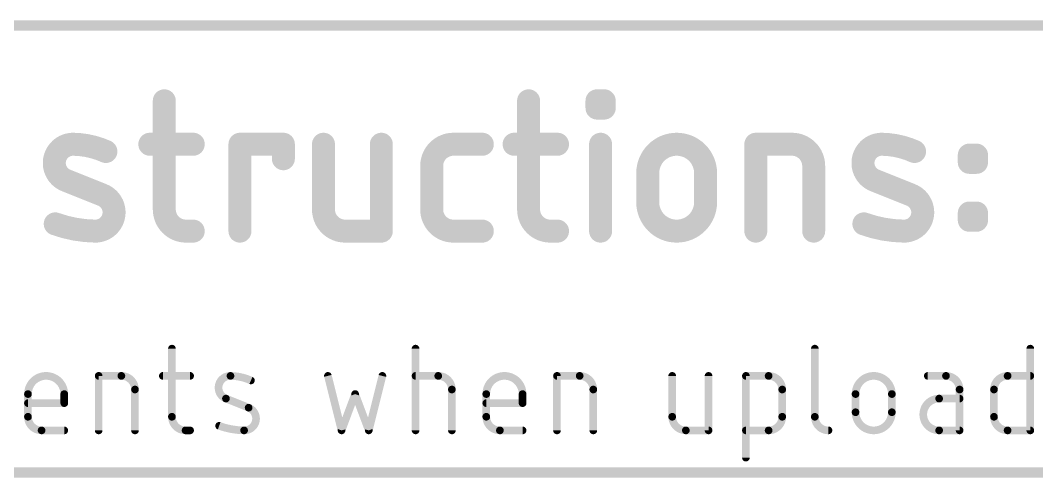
# Model space of a CAD drawing. Extents: x -30 to 92, y -59 to 43.
# Drawn here: x 10.86 to 31.08, y -16.61 to -7.52 of the extents above; entities that cross this region are included whole.
import ezdxf

# ---------------------------------------------------------------- set-up
doc = ezdxf.new("R2010")
doc.units = 0
doc.layers.add('51', color=53, linetype='CONTINUOUS')

msp = doc.modelspace()

# ---------------------------------------------------------------- linework, layer by layer
at = {"layer": '51'}
for points, const_width in [([(-10.16, -7.62), (91.44, -7.62)], 0.2032), ([(13.7223, -9.1186), (13.7223, -11.2776)], 0.4572), ([(20.9699, -9.1186), (20.9699, -11.2776)], 0.4572), ([(22.3307, -9.2625), (22.3307, -9.1186)], 0.4572), ([(22.3307, -9.1186), (22.4746, -9.1186)], 0.4572), ([(22.4746, -9.1186), (22.4746, -9.2625)], 0.4572), ([(22.4746, -9.2625), (22.3307, -9.2625)], 0.4572), ([(13.4344, -9.9822), (14.298, -9.9822)], 0.4572), ([(15.2278, -11.7094), (15.2278, -9.9822)], 0.4572), ([(15.2278, -9.9822), (16.0914, -9.9822)], 0.4572), ([(16.0914, -9.9822), (16.0914, -10.2701)], 0.4572), ([(16.889, -9.9822), (16.889, -11.2776)], 0.4572), ([(18.0404, -11.7094), (18.0404, -9.9822)], 0.4572), ([(19.4739, -9.9822), (20.0496, -9.9822)], 0.4572), ([(20.682, -9.9822), (21.5456, -9.9822)], 0.4572), ([(22.4026, -11.7094), (22.4026, -9.9822)], 0.4572), ([(25.4905, -11.7094), (25.4905, -9.9822)], 0.4572), ([(25.4905, -9.9822), (26.2102, -9.9822)], 0.4572), ([(29.7376, -10.342), (29.7376, -10.1981)], 0.4572), ([(29.7376, -10.1981), (29.8815, -10.1981)], 0.4572), ([(29.8815, -10.1981), (29.8815, -10.342)], 0.4572), ([(19.0421, -11.2776), (19.0421, -10.414)], 0.4572), ([(26.642, -10.414), (26.642, -11.7094)], 0.4572), ([(29.8815, -10.342), (29.7376, -10.342)], 0.4572), ([(12.4884, -10.9897), (11.7687, -10.7019)], 0.4572), ([(23.3402, -11.1337), (23.3402, -10.5579)], 0.4572), ([(24.4916, -10.5579), (24.4916, -11.1337)], 0.4572), ([(28.5765, -10.9897), (27.8568, -10.7019)], 0.4572), ([(29.7376, -11.4935), (29.7376, -11.3496)], 0.4572), ([(29.7376, -11.3496), (29.8815, -11.3496)], 0.4572), ([(29.8815, -11.3496), (29.8815, -11.4935)], 0.4572), ([(29.8815, -11.4935), (29.7376, -11.4935)], 0.4572), ([(14.1541, -11.7094), (14.298, -11.7094)], 0.4572), ([(17.3208, -11.7094), (18.0404, -11.7094)], 0.4572), ([(20.0496, -11.7094), (19.4739, -11.7094)], 0.4572), ([(21.4017, -11.7094), (21.5456, -11.7094)], 0.4572), ([(13.8744, -14.0462), (13.8744, -15.4009)], 0.1524), ([(18.7213, -15.6718), (18.7213, -14.0462)], 0.1524), ([(26.6648, -14.0462), (26.6648, -15.4009)], 0.1524), ([(30.9514, -14.0462), (30.9514, -15.6718)], 0.1524), ([(12.4167, -15.6718), (12.4167, -14.5881)], 0.1524), ([(12.4167, -14.5881), (12.8682, -14.5881)], 0.1524), ([(13.6938, -14.5881), (14.2356, -14.5881)], 0.1524), ([(16.9775, -14.5881), (17.2485, -15.6718)], 0.1524), ([(17.7903, -15.6718), (18.0613, -14.5881)], 0.1524), ([(18.7213, -14.5881), (19.1728, -14.5881)], 0.1524), ([(21.5349, -15.6718), (21.5349, -14.5881)], 0.1524), ([(21.5349, -14.5881), (21.9865, -14.5881)], 0.1524), ([(23.8275, -14.5881), (23.8275, -15.4009)], 0.1524), ([(24.55, -15.6718), (24.55, -14.5881)], 0.1524), ([(25.2937, -16.2137), (25.2937, -14.5881)], 0.1524), ([(25.2937, -14.5881), (25.7453, -14.5881)], 0.1524), ([(29.2737, -14.5881), (28.9124, -14.5881)], 0.1524), ([(30.4999, -14.5881), (30.9514, -14.5881)], 0.1524), ([(11.0099, -15.4009), (11.0099, -14.9493)], 0.1524), ([(11.7324, -14.9493), (11.7324, -15.1299)], 0.1524), ([(13.1392, -14.859), (13.1392, -15.6718)], 0.1524), ([(17.2485, -15.6718), (17.5194, -14.9493)], 0.1524), ([(17.5194, -14.9493), (17.7903, -15.6718)], 0.1524), ([(19.4438, -14.859), (19.4438, -15.6718)], 0.1524), ([(20.1281, -15.4009), (20.1281, -14.9493)], 0.1524), ([(20.8506, -14.9493), (20.8506, -15.1299)], 0.1524), ([(22.2574, -14.859), (22.2574, -15.6718)], 0.1524), ([(26.0162, -14.859), (26.0162, -15.4009)], 0.1524), ([(27.4748, -15.3106), (27.4748, -14.9493)], 0.1524), ([(28.1972, -14.9493), (28.1972, -15.3106)], 0.1524), ([(29.5446, -15.6718), (29.5446, -14.859)], 0.1524), ([(30.2289, -15.4009), (30.2289, -14.859)], 0.1524), ([(11.7324, -15.1299), (11.0099, -15.1299)], 0.1524), ([(15.4005, -15.2202), (14.9489, -15.0396)], 0.1524), ([(20.8506, -15.1299), (20.1281, -15.1299)], 0.1524), ([(29.5446, -15.0396), (29.1382, -15.0396)], 0.1524), ([(11.7324, -15.6718), (11.2808, -15.6718)], 0.1524), ([(14.1453, -15.6718), (14.2356, -15.6718)], 0.1524), ([(20.8506, -15.6718), (20.399, -15.6718)], 0.1524), ([(24.0984, -15.6718), (24.55, -15.6718)], 0.1524), ([(25.7453, -15.6718), (25.2937, -15.6718)], 0.1524), ([(29.1382, -15.6718), (29.5446, -15.6718)], 0.1524), ([(30.9514, -15.6718), (30.4999, -15.6718)], 0.1524), ([(-10.16, -16.51), (91.44, -16.51)], 0.2032)]:
    msp.add_lwpolyline(points, dxfattribs=dict(at, const_width=const_width))
for points, const_width in [([(13.8366, -9.1186, 1), (13.608, -9.1186)], 0.2286), ([(21.0842, -9.1186, 1), (20.8556, -9.1186)], 0.2286), ([(22.445, -9.1186, 1), (22.2164, -9.1186)], 0.2286), ([(22.3307, -9.0043, 1), (22.3307, -9.2329)], 0.2286), ([(22.5889, -9.1186, 1), (22.3603, -9.1186)], 0.2286), ([(22.4746, -9.2329, 1), (22.4746, -9.0043)], 0.2286), ([(22.3307, -9.1482, 1), (22.3307, -9.3768)], 0.2286), ([(22.4746, -9.3768, 1), (22.4746, -9.1482)], 0.2286), ([(22.2164, -9.2625, 1), (22.445, -9.2625)], 0.2286), ([(22.3603, -9.2625, 1), (22.5889, -9.2625)], 0.2286), ([(11.9127, -9.9822, 0.8318), (11.7687, -10.7019)], 0.4572), ([(11.9143, -9.8679, 1), (11.911, -10.0965)], 0.2286), ([(12.5604, -10.1261, 0.1025), (11.9127, -9.9822)], 0.4572), ([(11.911, -10.0965, 1), (11.9143, -9.8679)], 0.2286), ([(12.5134, -10.2304, 1), (12.6073, -10.0219)], 0.2286), ([(13.4344, -9.8679, 1), (13.4344, -10.0965)], 0.2286), ([(14.298, -10.0965, 1), (14.298, -9.8679)], 0.2286), ([(15.3421, -9.9822, 1), (15.1135, -9.9822)], 0.2286), ([(15.2278, -9.8679, 1), (15.2278, -10.0965)], 0.2286), ([(16.2057, -9.9822, 1), (15.9771, -9.9822)], 0.2286), ([(16.0914, -10.0965, 1), (16.0914, -9.8679)], 0.2286), ([(17.0033, -9.9822, 1), (16.7747, -9.9822)], 0.2286), ([(18.1547, -9.9822, 1), (17.9261, -9.9822)], 0.2286), ([(19.4739, -9.9822, 0.4142), (19.0421, -10.414)], 0.4572), ([(19.4739, -9.8679, 1), (19.4739, -10.0965)], 0.2286), ([(19.4739, -10.0965, 1), (19.4739, -9.8679)], 0.2286), ([(20.0496, -10.0965, 1), (20.0496, -9.8679)], 0.2286), ([(20.682, -9.8679, 1), (20.682, -10.0965)], 0.2286), ([(21.5456, -10.0965, 1), (21.5456, -9.8679)], 0.2286), ([(22.5169, -9.9822, 1), (22.2883, -9.9822)], 0.2286), ([(24.4916, -10.5579, 1), (23.3402, -10.5579)], 0.4572), ([(25.6048, -9.9822, 1), (25.3762, -9.9822)], 0.2286), ([(25.4905, -9.8679, 1), (25.4905, -10.0965)], 0.2286), ([(26.642, -10.414, 0.4142), (26.2102, -9.9822)], 0.4572), ([(26.2102, -9.8679, 1), (26.2102, -10.0965)], 0.2286), ([(26.2102, -10.0965, 1), (26.2102, -9.8679)], 0.2286), ([(28.0008, -9.9822, 0.8318), (27.8568, -10.7019)], 0.4572), ([(28.0024, -9.8679, 1), (27.9991, -10.0965)], 0.2286), ([(28.6485, -10.1261, 0.1025), (28.0008, -9.9822)], 0.4572), ([(27.9991, -10.0965, 1), (28.0024, -9.8679)], 0.2286), ([(28.6015, -10.2304, 1), (28.6954, -10.0219)], 0.2286), ([(29.8519, -10.1981, 1), (29.6233, -10.1981)], 0.2286), ([(29.7376, -10.0838, 1), (29.7376, -10.3124)], 0.2286), ([(29.9958, -10.1981, 1), (29.7672, -10.1981)], 0.2286), ([(29.8815, -10.3124, 1), (29.8815, -10.0838)], 0.2286), ([(15.9771, -10.2701, 1), (16.2057, -10.2701)], 0.2286), ([(19.1564, -10.414, 1), (18.9278, -10.414)], 0.2286), ([(18.9278, -10.414, 1), (19.1564, -10.414)], 0.2286), ([(26.7563, -10.414, 1), (26.5277, -10.414)], 0.2286), ([(26.5277, -10.414, 1), (26.7563, -10.414)], 0.2286), ([(29.7376, -10.2277, 1), (29.7376, -10.4563)], 0.2286), ([(29.6233, -10.342, 1), (29.8519, -10.342)], 0.2286), ([(29.7672, -10.342, 1), (29.9958, -10.342)], 0.2286), ([(29.8815, -10.4563, 1), (29.8815, -10.2277)], 0.2286), ([(11.8112, -10.5957, 1), (11.7263, -10.808)], 0.2286), ([(11.7263, -10.808, 1), (11.8112, -10.5957)], 0.2286), ([(23.4545, -10.5579, 1), (23.2259, -10.5579)], 0.2286), ([(23.2259, -10.5579, 1), (23.4545, -10.5579)], 0.2286), ([(24.6059, -10.5579, 1), (24.3773, -10.5579)], 0.2286), ([(24.3773, -10.5579, 1), (24.6059, -10.5579)], 0.2286), ([(27.8993, -10.5957, 1), (27.8144, -10.808)], 0.2286), ([(27.8144, -10.808, 1), (27.8993, -10.5957)], 0.2286), ([(12.3445, -11.7094, 0.8318), (12.4884, -10.9897)], 0.4572), ([(12.5308, -10.8836, 1), (12.446, -11.0959)], 0.2286), ([(12.446, -11.0959, 1), (12.5308, -10.8836)], 0.2286), ([(23.3401, -11.1337, 1), (24.4916, -11.1337)], 0.4572), ([(23.4544, -11.1337, 1), (23.2258, -11.1337)], 0.2286), ([(24.6059, -11.1337, 1), (24.3773, -11.1337)], 0.2286), ([(28.4326, -11.7094, 0.8318), (28.5765, -10.9897)], 0.4572), ([(28.6189, -10.8836, 1), (28.534, -11.0959)], 0.2286), ([(28.534, -11.0959, 1), (28.6189, -10.8836)], 0.2286), ([(13.7223, -11.2776, 0.4142), (14.1541, -11.7094)], 0.4572), ([(13.8366, -11.2776, 1), (13.608, -11.2776)], 0.2286), ([(16.889, -11.2776, 0.4142), (17.3208, -11.7094)], 0.4572), ([(17.0033, -11.2776, 1), (16.7747, -11.2776)], 0.2286), ([(19.0421, -11.2776, 0.4142), (19.4739, -11.7094)], 0.4572), ([(19.1564, -11.2776, 1), (18.9278, -11.2776)], 0.2286), ([(20.9699, -11.2776, 0.4142), (21.4017, -11.7094)], 0.4572), ([(21.0842, -11.2776, 1), (20.8556, -11.2776)], 0.2286), ([(23.2259, -11.1337, 1), (23.4545, -11.1337)], 0.2286), ([(24.3773, -11.1337, 1), (24.6059, -11.1337)], 0.2286), ([(29.8519, -11.3496, 1), (29.6233, -11.3496)], 0.2286), ([(29.7376, -11.2353, 1), (29.7376, -11.4639)], 0.2286), ([(29.9958, -11.3496, 1), (29.7672, -11.3496)], 0.2286), ([(29.8815, -11.4639, 1), (29.8815, -11.2353)], 0.2286), ([(13.608, -11.2776, 1), (13.8366, -11.2776)], 0.2286), ([(16.7747, -11.2776, 1), (17.0033, -11.2776)], 0.2286), ([(18.9278, -11.2776, 1), (19.1564, -11.2776)], 0.2286), ([(20.8556, -11.2776, 1), (21.0842, -11.2776)], 0.2286), ([(29.7376, -11.3792, 1), (29.7376, -11.6078)], 0.2286), ([(29.8815, -11.6078, 1), (29.8815, -11.3792)], 0.2286), ([(11.5915, -11.4579, 1), (11.5141, -11.673)], 0.2286), ([(11.5528, -11.5655, 0.083), (12.3445, -11.7094)], 0.4572), ([(12.3461, -11.5951, 1), (12.3428, -11.8237)], 0.2286), ([(12.3428, -11.8237, 1), (12.3461, -11.5951)], 0.2286), ([(14.1541, -11.5951, 1), (14.1541, -11.8237)], 0.2286), ([(14.1541, -11.8237, 1), (14.1541, -11.5951)], 0.2286), ([(14.298, -11.8237, 1), (14.298, -11.5951)], 0.2286), ([(17.3208, -11.5951, 1), (17.3208, -11.8237)], 0.2286), ([(17.3208, -11.8237, 1), (17.3208, -11.5951)], 0.2286), ([(18.0404, -11.8237, 1), (18.0404, -11.5951)], 0.2286), ([(19.4739, -11.5951, 1), (19.4739, -11.8237)], 0.2286), ([(19.4739, -11.8237, 1), (19.4739, -11.5951)], 0.2286), ([(20.0496, -11.8237, 1), (20.0496, -11.5951)], 0.2286), ([(21.4017, -11.5951, 1), (21.4017, -11.8237)], 0.2286), ([(21.4017, -11.8237, 1), (21.4017, -11.5951)], 0.2286), ([(21.5456, -11.8237, 1), (21.5456, -11.5951)], 0.2286), ([(27.6796, -11.4579, 1), (27.6022, -11.673)], 0.2286), ([(27.6409, -11.5655, 0.083), (28.4326, -11.7094)], 0.4572), ([(28.4342, -11.5951, 1), (28.4309, -11.8237)], 0.2286), ([(28.4309, -11.8237, 1), (28.4342, -11.5951)], 0.2286), ([(29.6233, -11.4935, 1), (29.8519, -11.4935)], 0.2286), ([(29.7672, -11.4935, 1), (29.9958, -11.4935)], 0.2286), ([(15.1135, -11.7094, 1), (15.3421, -11.7094)], 0.2286), ([(17.9261, -11.7094, 1), (18.1547, -11.7094)], 0.2286), ([(22.2883, -11.7094, 1), (22.5169, -11.7094)], 0.2286), ([(25.3762, -11.7094, 1), (25.6048, -11.7094)], 0.2286), ([(26.5277, -11.7094, 1), (26.7563, -11.7094)], 0.2286), ([(13.9125, -14.0462, 1), (13.8363, -14.0462)], 0.0762), ([(18.7594, -14.0462, 1), (18.6832, -14.0462)], 0.0762), ([(26.7029, -14.0462, 1), (26.6267, -14.0462)], 0.0762), ([(30.9895, -14.0462, 1), (30.9133, -14.0462)], 0.0762), ([(11.7324, -14.9493, 1), (11.0099, -14.9493)], 0.1524), ([(12.4548, -14.5881, 1), (12.3786, -14.5881)], 0.0762), ([(12.4167, -14.55, 1), (12.4167, -14.6262)], 0.0762), ([(13.1392, -14.859, 0.4142), (12.8682, -14.5881)], 0.1524), ([(12.8682, -14.55, 1), (12.8682, -14.6262)], 0.0762), ([(12.8682, -14.6262, 1), (12.8682, -14.55)], 0.0762), ([(13.6938, -14.55, 1), (13.6938, -14.6262)], 0.0762), ([(14.2356, -14.6262, 1), (14.2356, -14.55)], 0.0762), ([(15.0393, -14.5881, 0.8318), (14.9489, -15.0396)], 0.1524), ([(15.0398, -14.55, 1), (15.0387, -14.6262)], 0.0762), ([(15.4457, -14.6784, 0.1026), (15.0393, -14.5881)], 0.1524), ([(15.0387, -14.6262, 1), (15.0398, -14.55)], 0.0762), ([(17.0145, -14.5788, 1), (16.9406, -14.5973)], 0.0762), ([(18.0982, -14.5973, 1), (18.0243, -14.5788)], 0.0762), ([(18.7213, -14.55, 1), (18.7213, -14.6262)], 0.0762), ([(19.4438, -14.859, 0.4142), (19.1728, -14.5881)], 0.1524), ([(19.1728, -14.55, 1), (19.1728, -14.6262)], 0.0762), ([(19.1728, -14.6262, 1), (19.1728, -14.55)], 0.0762), ([(20.8506, -14.9493, 1), (20.1281, -14.9493)], 0.1524), ([(21.573, -14.5881, 1), (21.4968, -14.5881)], 0.0762), ([(21.5349, -14.55, 1), (21.5349, -14.6262)], 0.0762), ([(21.9865, -14.55, 1), (21.9864, -14.6262)], 0.0762), ([(22.2574, -14.859, 0.4142), (21.9865, -14.5881)], 0.1524), ([(21.9865, -14.6262, 1), (21.9865, -14.55)], 0.0762), ([(23.8656, -14.5881, 1), (23.7894, -14.5881)], 0.0762), ([(24.5881, -14.5881, 1), (24.5119, -14.5881)], 0.0762), ([(25.3318, -14.5881, 1), (25.2556, -14.5881)], 0.0762), ([(25.2937, -14.55, 1), (25.2937, -14.6262)], 0.0762), ([(26.0162, -14.859, 0.4142), (25.7453, -14.5881)], 0.1524), ([(25.7453, -14.55, 1), (25.7453, -14.6262)], 0.0762), ([(25.7453, -14.6262, 1), (25.7453, -14.55)], 0.0762), ([(28.1972, -14.9493, 1), (27.4748, -14.9493)], 0.1524), ([(28.9124, -14.55, 1), (28.9124, -14.6262)], 0.0762), ([(29.5446, -14.859, 0.4142), (29.2737, -14.5881)], 0.1524), ([(29.2737, -14.55, 1), (29.2737, -14.6262)], 0.0762), ([(29.2737, -14.6262, 1), (29.2737, -14.55)], 0.0762), ([(30.4999, -14.5881, 0.4142), (30.2289, -14.859)], 0.1524), ([(30.4999, -14.55, 1), (30.4999, -14.6262)], 0.0762), ([(30.4999, -14.6262, 1), (30.4999, -14.55)], 0.0762), ([(30.9514, -14.6262, 1), (30.9514, -14.55)], 0.0762), ([(15.43, -14.7131, 1), (15.4613, -14.6436)], 0.0762), ([(11.048, -14.9493, 1), (10.9718, -14.9493)], 0.0762), ([(10.9718, -14.9493, 1), (11.048, -14.9493)], 0.0762), ([(11.7705, -14.9493, 1), (11.6943, -14.9493)], 0.0762), ([(11.6943, -14.9493, 1), (11.7705, -14.9493)], 0.0762), ([(13.1773, -14.859, 1), (13.1011, -14.859)], 0.0762), ([(13.1011, -14.859, 1), (13.1773, -14.859)], 0.0762), ([(17.5551, -14.9359, 1), (17.4837, -14.9627)], 0.0762), ([(17.5551, -14.9627, 1), (17.4837, -14.9359)], 0.0762), ([(19.4819, -14.859, 1), (19.4057, -14.859)], 0.0762), ([(19.4057, -14.859, 1), (19.4819, -14.859)], 0.0762), ([(20.1662, -14.9493, 1), (20.09, -14.9493)], 0.0762), ([(20.09, -14.9493, 1), (20.1662, -14.9493)], 0.0762), ([(20.8887, -14.9493, 1), (20.8125, -14.9493)], 0.0762), ([(20.8125, -14.9493, 1), (20.8887, -14.9493)], 0.0762), ([(22.2955, -14.859, 1), (22.2193, -14.859)], 0.0762), ([(22.2193, -14.859, 1), (22.2955, -14.859)], 0.0762), ([(26.0543, -14.859, 1), (25.9781, -14.859)], 0.0762), ([(25.9781, -14.859, 1), (26.0543, -14.859)], 0.0762), ([(27.5129, -14.9493, 1), (27.4367, -14.9493)], 0.0762), ([(27.4367, -14.9493, 1), (27.5129, -14.9493)], 0.0762), ([(28.2353, -14.9493, 1), (28.1591, -14.9493)], 0.0762), ([(28.1591, -14.9493, 1), (28.2353, -14.9493)], 0.0762), ([(29.5827, -14.859, 1), (29.5065, -14.859)], 0.0762), ([(29.5065, -14.859, 1), (29.5827, -14.859)], 0.0762), ([(30.267, -14.859, 1), (30.1908, -14.859)], 0.0762), ([(30.1908, -14.859, 1), (30.267, -14.859)], 0.0762), ([(11.0099, -15.0918, 1), (11.0099, -15.168)], 0.0762), ([(11.6943, -15.1299, 1), (11.7705, -15.1299)], 0.0762), ([(11.7324, -15.168, 1), (11.7324, -15.0918)], 0.0762), ([(14.9631, -15.0043, 1), (14.9348, -15.075)], 0.0762), ([(14.9348, -15.075, 1), (14.9631, -15.0042)], 0.0762), ([(15.3102, -15.6718, 0.8318), (15.4005, -15.2202)], 0.1524), ([(15.4146, -15.1849, 1), (15.3863, -15.2556)], 0.0762), ([(15.3863, -15.2556, 1), (15.4146, -15.1849)], 0.0762), ([(20.1281, -15.0918, 1), (20.1281, -15.168)], 0.0762), ([(20.8125, -15.1299, 1), (20.8887, -15.1299)], 0.0762), ([(20.8506, -15.168, 1), (20.8506, -15.0918)], 0.0762), ([(29.1382, -15.0396, 1), (29.1382, -15.6718)], 0.1524), ([(29.1382, -15.0015, 1), (29.1382, -15.0777)], 0.0762), ([(29.1382, -15.0777, 1), (29.1382, -15.0015)], 0.0762), ([(29.5446, -15.0777, 1), (29.5446, -15.0015)], 0.0762), ([(11.0099, -15.4009, 0.4142), (11.2808, -15.6718)], 0.1524), ([(11.048, -15.4009, 1), (10.9718, -15.4009)], 0.0762), ([(10.9718, -15.4009, 1), (11.048, -15.4009)], 0.0762), ([(13.8744, -15.4009, 0.4142), (14.1453, -15.6718)], 0.1524), ([(13.9125, -15.4009, 1), (13.8363, -15.4009)], 0.0762), ([(13.8363, -15.4009, 1), (13.9125, -15.4009)], 0.0762), ([(20.1281, -15.4009, 0.4142), (20.399, -15.6718)], 0.1524), ([(20.1662, -15.4009, 1), (20.09, -15.4009)], 0.0762), ([(20.09, -15.4009, 1), (20.1662, -15.4009)], 0.0762), ([(23.8275, -15.4009, 0.4142), (24.0984, -15.6718)], 0.1524), ([(23.8656, -15.4009, 1), (23.7894, -15.4009)], 0.0762), ([(23.7894, -15.4009, 1), (23.8656, -15.4009)], 0.0762), ([(25.7453, -15.6718, 0.4142), (26.0162, -15.4009)], 0.1524), ([(26.0543, -15.4009, 1), (25.9781, -15.4009)], 0.0762), ([(25.9781, -15.4009, 1), (26.0543, -15.4009)], 0.0762), ([(26.6648, -15.4009, 0.4142), (26.9357, -15.6718)], 0.1524), ([(26.7029, -15.4009, 1), (26.6267, -15.4009)], 0.0762), ([(26.6267, -15.4009, 1), (26.7029, -15.4009)], 0.0762), ([(27.4748, -15.3106, 1), (28.1972, -15.3106)], 0.1524), ([(27.5129, -15.3106, 1), (27.4367, -15.3106)], 0.0762), ([(27.4367, -15.3106, 1), (27.5129, -15.3106)], 0.0762), ([(28.2353, -15.3106, 1), (28.1591, -15.3106)], 0.0762), ([(28.1591, -15.3106, 1), (28.2353, -15.3106)], 0.0762), ([(30.2289, -15.4009, 0.4142), (30.4999, -15.6718)], 0.1524), ([(30.267, -15.4009, 1), (30.1908, -15.4009)], 0.0762), ([(30.1908, -15.4009, 1), (30.267, -15.4009)], 0.0762), ([(14.8264, -15.5456, 1), (14.8006, -15.6173)], 0.0762), ([(14.8135, -15.5815, 0.083), (15.3102, -15.6718)], 0.1524), ([(11.2808, -15.6337, 1), (11.2808, -15.7099)], 0.0762), ([(11.2808, -15.7099, 1), (11.2808, -15.6337)], 0.0762), ([(11.7324, -15.7099, 1), (11.7324, -15.6337)], 0.0762), ([(12.3786, -15.6718, 1), (12.4548, -15.6718)], 0.0762), ([(13.1011, -15.6718, 1), (13.1773, -15.6718)], 0.0762), ([(14.1453, -15.6337, 1), (14.1453, -15.7099)], 0.0762), ([(14.1453, -15.7099, 1), (14.1453, -15.6337)], 0.0762), ([(14.2356, -15.7099, 1), (14.2356, -15.6337)], 0.0762), ([(15.3107, -15.6337, 1), (15.3096, -15.7099)], 0.0762), ([(15.3096, -15.7099, 1), (15.3107, -15.6337)], 0.0762), ([(17.2128, -15.6584, 1), (17.2841, -15.6852)], 0.0762), ([(17.2115, -15.681, 1), (17.2854, -15.6626)], 0.0762), ([(17.7534, -15.6626, 1), (17.8273, -15.681)], 0.0762), ([(17.7547, -15.6852, 1), (17.826, -15.6584)], 0.0762), ([(18.6832, -15.6718, 1), (18.7594, -15.6718)], 0.0762), ([(19.4057, -15.6718, 1), (19.4819, -15.6718)], 0.0762), ([(20.399, -15.6337, 1), (20.399, -15.7099)], 0.0762), ([(20.399, -15.7099, 1), (20.399, -15.6337)], 0.0762), ([(20.8506, -15.7099, 1), (20.8506, -15.6337)], 0.0762), ([(21.4968, -15.6718, 1), (21.573, -15.6718)], 0.0762), ([(22.2193, -15.6718, 1), (22.2955, -15.6718)], 0.0762), ([(24.0984, -15.6337, 1), (24.0984, -15.7099)], 0.0762), ([(24.0984, -15.7099, 1), (24.0984, -15.6337)], 0.0762), ([(24.5119, -15.6718, 1), (24.5881, -15.6718)], 0.0762), ([(24.55, -15.7099, 1), (24.55, -15.6337)], 0.0762), ([(25.2937, -15.6337, 1), (25.2937, -15.7099)], 0.0762), ([(25.7453, -15.6337, 1), (25.7453, -15.7099)], 0.0762), ([(25.7453, -15.7099, 1), (25.7453, -15.6337)], 0.0762), ([(26.9357, -15.7099, 1), (26.9357, -15.6337)], 0.0762), ([(29.1382, -15.6337, 1), (29.1382, -15.7099)], 0.0762), ([(29.1382, -15.7099, 1), (29.1382, -15.6337)], 0.0762), ([(29.5065, -15.6718, 1), (29.5827, -15.6718)], 0.0762), ([(29.5446, -15.7099, 1), (29.5446, -15.6337)], 0.0762), ([(30.4999, -15.6337, 1), (30.4999, -15.7099)], 0.0762), ([(30.4999, -15.7099, 1), (30.4999, -15.6337)], 0.0762), ([(30.9133, -15.6718, 1), (30.9895, -15.6718)], 0.0762), ([(30.9514, -15.7099, 1), (30.9514, -15.6337)], 0.0762), ([(25.2556, -16.2137, 1), (25.3318, -16.2137)], 0.0762)]:
    msp.add_lwpolyline(points, format="xyb", dxfattribs=dict(at, const_width=const_width))

doc.saveas('drawing.dxf')
